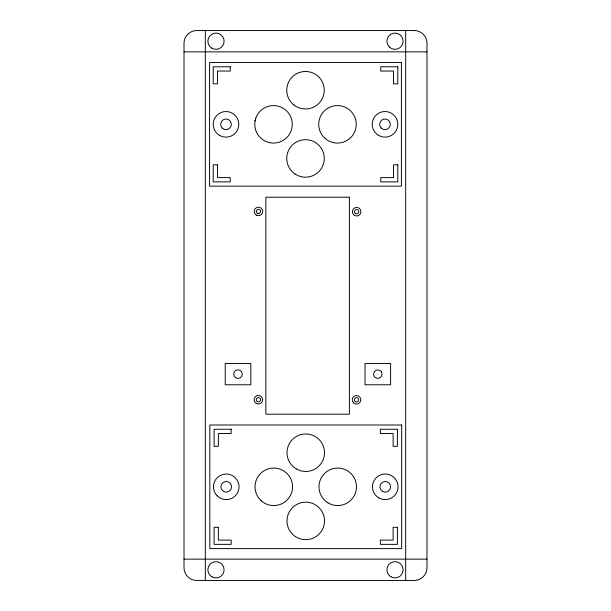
<?xml version="1.0" encoding="UTF-8"?>
<svg xmlns="http://www.w3.org/2000/svg" width="611" height="611" viewBox="0 0 611 611"><rect width="100%" height="100%" fill="white"/><g stroke="black" fill="none" stroke-linecap="round" stroke-linejoin="round"><path stroke-width="0.92" d="M254.443 121.016L255.367 120.321M184.01 51.866L426.99 51.866M184.01 559.134L426.99 559.134M405.673 30.55L405.673 580.45M205.327 30.55L205.327 580.45M255.803 118.19L254.818 122.987A18.758 18.758 0 0 0 280.22 141.851A18.758 18.758 0 0 0 286.582 110.866A18.758 18.758 0 0 0 255.803 118.19M414.205 30.55L196.795 30.55A12.785 12.785 0 0 0 184.01 43.335L184.01 567.665A12.785 12.785 0 0 0 196.795 580.45L414.205 580.45A12.785 12.785 0 0 0 426.99 567.665L426.99 43.335A12.785 12.785 0 0 0 414.205 30.55M401.412 62.521L209.588 62.521L209.588 186.141L401.412 186.141L401.412 62.521M230.263 66.782L213.208 66.782L213.208 83.837L217.47 83.837L217.47 71.044L230.263 71.044L230.263 66.782M397.792 66.782L380.737 66.782L380.737 71.044L393.53 71.044L393.53 83.837L397.792 83.837L397.792 66.782M217.47 164.825L213.208 164.825L213.208 181.879L230.263 181.879L230.263 177.618L217.47 177.618L217.47 164.825M397.792 164.825L393.53 164.825L393.53 177.618L380.737 177.618L380.737 181.879L397.792 181.879L397.792 164.825M349.408 197.223L265.854 197.223L265.854 414.205L349.408 414.205L349.408 197.223M250.8 363.469L225.222 363.469L225.222 384.785L250.8 384.785L250.8 363.469M390.605 363.469L365.027 363.469L365.027 384.785L390.605 384.785L390.605 363.469M401.664 424.996L209.833 424.996L209.833 548.617L401.664 548.617L401.664 424.996M231.149 429.258L214.102 429.258L214.102 446.313L218.364 446.313L218.364 433.52L231.149 433.52L231.149 429.258M397.402 429.258L380.348 429.258L380.348 433.52L393.133 433.52L393.133 446.313L397.402 446.313L397.402 429.258M218.364 527.301L214.102 527.301L214.102 544.355L231.149 544.355L231.149 540.093L218.364 540.093L218.364 527.301M397.402 527.301L393.133 527.301L393.133 540.093L380.348 540.093L380.348 544.355L397.402 544.355L397.402 527.301M381.508 371.992L380.829 371.114A4.262 4.262 0 0 0 374.123 376.254L374.803 377.14A4.262 4.262 0 0 0 381.508 371.992M378.606 135.405A12.785 12.785 0 0 0 397.792 124.331A12.785 12.785 0 0 0 378.606 113.256A12.785 12.785 0 0 0 378.606 135.405M219.601 135.405A12.785 12.785 0 0 0 238.786 124.331A12.785 12.785 0 0 0 219.601 113.256A12.785 12.785 0 0 0 219.601 135.405M217.203 495.849A12.785 12.785 0 0 0 238.603 490.114A12.785 12.785 0 0 0 222.939 474.457A12.785 12.785 0 0 0 217.203 495.849M378.858 497.881A12.785 12.785 0 0 0 398.036 486.807A12.785 12.785 0 0 0 378.858 475.732A12.785 12.785 0 0 0 378.858 497.881M328.038 502.868A18.758 18.758 0 0 0 356.473 487.158A18.758 18.758 0 0 0 328.649 470.394A18.758 18.758 0 0 0 328.038 502.868M295.342 536.511A18.758 18.758 0 0 0 324.464 522.115A18.758 18.758 0 0 0 297.435 504.098A18.758 18.758 0 0 0 295.342 536.511M261.317 500.829A18.758 18.758 0 0 0 292.15 490.587A18.758 18.758 0 0 0 267.87 469.004A18.758 18.758 0 0 0 261.317 500.829M296.373 468.95A18.758 18.758 0 0 0 324.502 452.705A18.758 18.758 0 0 0 296.373 436.46A18.758 18.758 0 0 0 296.373 468.95M381.233 128.096A5.331 5.331 0 0 0 390.146 125.713A5.331 5.331 0 0 0 383.624 119.183A5.331 5.331 0 0 0 381.233 128.096M222.228 128.096A5.331 5.331 0 0 0 231.149 125.713A5.331 5.331 0 0 0 224.619 119.183A5.331 5.331 0 0 0 222.228 128.096M222.48 490.572A5.331 5.331 0 0 0 231.393 488.189A5.331 5.331 0 0 0 224.871 481.659A5.331 5.331 0 0 0 222.48 490.572M382.585 491.42A5.331 5.331 0 0 0 390.582 486.807A5.331 5.331 0 0 0 382.585 482.194A5.331 5.331 0 0 0 382.585 491.42M257.346 401.549A2.131 2.131 0 0 0 260.538 399.701A2.131 2.131 0 0 0 257.346 397.86A2.131 2.131 0 0 0 257.346 401.549M256.276 403.397A4.262 4.262 0 0 0 262.669 399.701A4.262 4.262 0 0 0 256.276 396.012A4.262 4.262 0 0 0 256.276 403.397M353.486 402.84A4.262 4.262 0 0 0 360.62 400.931A4.262 4.262 0 0 0 355.396 395.707A4.262 4.262 0 0 0 353.486 402.84M355.434 401.671A2.131 2.131 0 0 0 358.634 399.831A2.131 2.131 0 0 0 355.434 397.982A2.131 2.131 0 0 0 355.434 401.671M257.407 213.277A2.131 2.131 0 0 0 260.607 211.429A2.131 2.131 0 0 0 257.407 209.581A2.131 2.131 0 0 0 257.407 213.277M256.345 215.118A4.262 4.262 0 0 0 262.738 211.429A4.262 4.262 0 0 0 256.345 207.74A4.262 4.262 0 0 0 256.345 215.118M355.587 213.552A2.131 2.131 0 0 0 358.787 211.704A2.131 2.131 0 0 0 355.587 209.856A2.131 2.131 0 0 0 355.587 213.552M354.525 215.393A4.262 4.262 0 0 0 360.918 211.704A4.262 4.262 0 0 0 354.525 208.007A4.262 4.262 0 0 0 354.525 215.393M235.556 377.613A4.262 4.262 0 0 0 242.254 374.512A4.262 4.262 0 0 0 236.22 370.258A4.262 4.262 0 0 0 235.556 377.613M294.983 173.967A18.758 18.758 0 0 0 324.212 159.776A18.758 18.758 0 0 0 297.313 141.561A18.758 18.758 0 0 0 294.983 173.967M325.426 138.705A18.758 18.758 0 0 0 355.946 127.577A18.758 18.758 0 0 0 331.047 106.711A18.758 18.758 0 0 0 325.426 138.705M293.952 105.008A18.758 18.758 0 0 0 324.074 92.834A18.758 18.758 0 0 0 298.474 72.839A18.758 18.758 0 0 0 293.952 105.008M390.971 576.807A8.096 8.096 0 0 0 403.115 569.796A8.096 8.096 0 0 0 390.971 562.777A8.096 8.096 0 0 0 390.971 576.807M389.291 46.932A8.096 8.096 0 0 0 402.84 43.305A8.096 8.096 0 0 0 392.919 33.384A8.096 8.096 0 0 0 389.291 46.932M211.933 576.807A8.096 8.096 0 0 0 224.084 569.796A8.096 8.096 0 0 0 211.933 562.777A8.096 8.096 0 0 0 211.933 576.807M211.933 48.223A8.096 8.096 0 0 0 224.084 41.204A8.096 8.096 0 0 0 211.933 34.193A8.096 8.096 0 0 0 211.933 48.223"/></g></svg>
